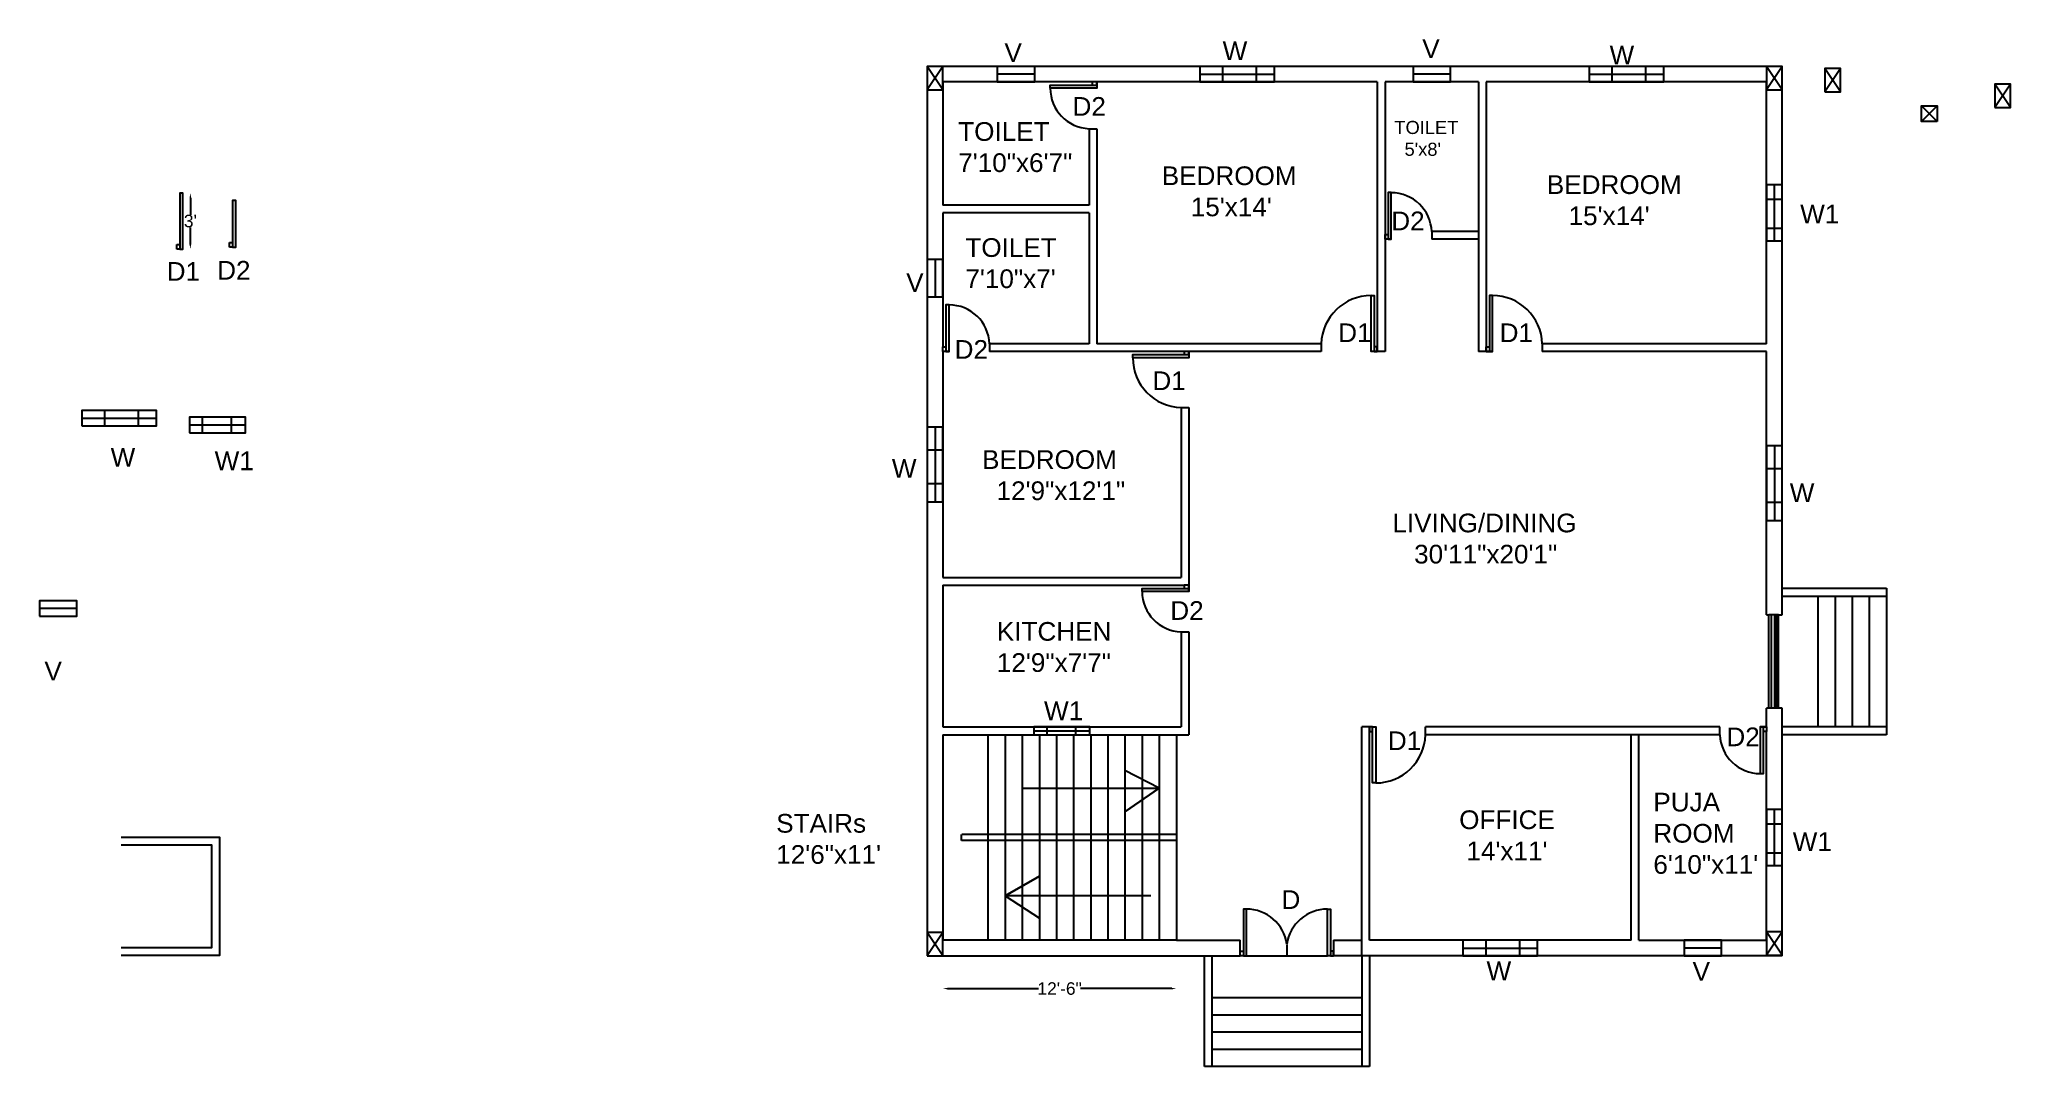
# Model space of a CAD drawing. Header units: inches. Extents: x 183 to 1449, y 154 to 814.
import ezdxf

# ---------------------------------------------------------------- set-up
doc = ezdxf.new("R2010")
doc.units = ezdxf.units.IN
doc.header["$MEASUREMENT"] = 0
for name, color, linetype in [('D', 70, 'Continuous'), ('D1', 50, 'Continuous'), ('D2', 130, 'Continuous'), ('V', 230, 'Continuous'), ('W', 30, 'Continuous'), ('W1', 20, 'Continuous')]:
    doc.layers.add(name, color=color, linetype=linetype)
doc.layers.add('Grill', color=7, linetype='Continuous', true_color=0x9aefc6)
doc.layers.add('Naming', color=7, linetype='Continuous', true_color=0x64c9b6)
doc.styles.get("Standard").update_dxf_attribs({"font": 'arial.ttf'})
doc.linetypes.add('ZIGZAG', pattern='A,0.0001,-0.2,[131,ltypeshp.shx,S=0.2,R=0,X=-0.2,Y=0],-0.4,[131,ltypeshp.shx,S=0.2,R=180,X=0.2,Y=0],-0.2', length=0.8001)
doc.dimstyles.get("Standard").update_dxf_attribs({"dimtxt": 8, "dimasz": 3, "dimexe": 0.18, "dimexo": 0.0625, "dimgap": 0.09, "dimtad": 0, "dimtih": 1, "dimtoh": 1, "dimdec": 0, "dimdsep": 46, "dimlunit": 3, "dimtxsty": 'Standard', "dimcen": 3, "dimse1": 1, "dimse2": 1, "dimadec": 0, "dimazin": 0, "dimtfac": 1, "dimtdec": 0, "dimtofl": 0, "dimtmove": 0, "dimatfit": 3, "dimfxl": 1, "dimtolj": 1, "dimtzin": 0, "dimarcsym": 0})

# ---------------------------------------------------------------- blocks, each defined once
blk = doc.blocks.new('*D1')
at = {"color": 0, "lineweight": -2, "transparency": 16777216}
for p, q in [((280.3, 712.2), (280.3, 701.3)), ((280.3, 682.2), (280.3, 693))]:
    blk.add_line(p, q, dxfattribs=at)
at = {"color": 0, "transparency": 16777216}
for points in [[(279.8, 712.2), (280.8, 712.2), (280.3, 715.2)], [(279.8, 682.2), (280.8, 682.2), (280.3, 679.2)]]:
    blk.add_solid(points, dxfattribs=at)
at = {"layer": 'Defpoints', "color": 0, "transparency": 16777216}
for p in [(275.5, 715.2), (275.5, 679.2), (280.3, 679.2)]:
    blk.add_point(p, dxfattribs=at)
at = {"color": 0, "transparency": 16777216, "insert": (280.3, 697.2), "char_height": 8, "attachment_point": 5}
blk.add_mtext("\\A1;3'", dxfattribs=at)
blk = doc.blocks.new('*D2')
at = {"color": 0, "lineweight": -2, "transparency": 16777216}
for p, q in [((766.5, 204.5), (825, 204.5)), ((910.5, 204.5), (851.9, 204.5))]:
    blk.add_line(p, q, dxfattribs=at)
at = {"color": 0, "transparency": 16777216}
for points in [[(766.5, 205), (766.5, 204), (763.5, 204.5)], [(910.5, 205), (910.5, 204), (913.5, 204.5)]]:
    blk.add_solid(points, dxfattribs=at)
at = {"layer": 'Defpoints', "color": 0, "transparency": 16777216}
for p in [(763.5, 235.5), (913.5, 235.5), (763.5, 204.5)]:
    blk.add_point(p, dxfattribs=at)
at = {"color": 0, "transparency": 16777216, "insert": (838.5, 204.5), "char_height": 8, "attachment_point": 5}
blk.add_mtext('\\A1;12\'-6"', dxfattribs=at)

msp = doc.modelspace()

# ---------------------------------------------------------------- linework, layer by layer
for p, q in [((1302.5, 796.5), (753.5, 796.5)), ((753.5, 796.5), (753.5, 225.5)), ((763.5, 786.5), (763.5, 707.5)), ((859.5, 786.5), (763.5, 786.5)), ((862.5, 786.5), (862.5, 782.5)), ((1042.5, 786.5), (862.5, 786.5)), ((1042.5, 786.5), (1042.5, 613.5)), ((1047.5, 786.5), (1047.5, 613.5)), ((1107.5, 786.5), (1047.5, 786.5)), ((1107.5, 786.5), (1107.5, 613.5)), ((1292.5, 786.5), (1112.5, 786.5)), ((1112.5, 786.5), (1112.5, 613.5)), ((1292.5, 618.5), (1292.5, 786.5)), ((1302.5, 444.5), (1302.5, 796.5)), ((857.5, 756.5), (857.5, 707.5)), ((857.5, 756.5), (862.5, 756.5)), ((862.5, 756.5), (862.5, 618.5)), ((857.5, 707.5), (763.5, 707.5)), ((857.5, 702.5), (763.5, 702.5)), ((763.5, 702.5), (763.5, 616.5)), ((857.5, 702.5), (857.5, 618.5)), ((1051.5, 685.5), (1047.5, 685.5)), ((1107.5, 690.5), (1077.5, 690.5)), ((1077.5, 690.5), (1077.5, 685.5)), ((1107.5, 685.5), (1077.5, 685.5)), ((763.5, 613.5), (763.5, 468.4)), ((767.5, 613.5), (763.5, 613.5)), ((857.5, 618.5), (793.5, 618.5)), ((793.5, 618.5), (793.5, 613.5)), ((918.5, 613.5), (793.5, 613.5)), ((1006.5, 618.5), (862.5, 618.5)), ((921.5, 613.5), (921.5, 609.5)), ((1006.5, 613.5), (921.5, 613.5)), ((1006.5, 618.5), (1006.5, 613.5)), ((1047.5, 613.5), (1038.5, 613.5)), ((1116.5, 613.5), (1107.5, 613.5)), ((1292.5, 618.5), (1148.5, 618.5)), ((1148.5, 618.5), (1148.5, 613.5)), ((1292.5, 613.5), (1148.5, 613.5)), ((1292.5, 444.5), (1292.5, 613.5)), ((916.5, 577.5), (916.5, 468.4)), ((916.5, 577.5), (921.5, 577.5)), ((921.5, 577.5), (921.5, 459.4)), ((763.5, 468.4), (916.5, 468.4)), ((763.5, 463.4), (918.5, 463.4)), ((763.5, 463.4), (763.5, 372.5)), ((1302.5, 461.5), (1369.5, 461.5)), ((1302.5, 444.5), (1302.5, 456.5)), ((1302.5, 456.5), (1369.5, 456.5)), ((1325.5, 456.5), (1325.5, 372.5)), ((1336.5, 456.5), (1336.5, 372.5)), ((1347.5, 456.5), (1347.5, 372.5)), ((1358.5, 456.5), (1358.5, 372.5)), ((1369.5, 461.5), (1369.5, 367.5)), ((1292.5, 444.5), (1293.9, 444.5)), ((1300.2, 444.5), (1302.5, 444.5)), ((916.5, 433.5), (916.5, 372.5)), ((916.5, 433.5), (921.5, 433.5)), ((921.5, 433.5), (921.5, 367.5)), ((1292.5, 372.5), (1292.5, 384.5)), ((1293.9, 384.5), (1292.5, 384.5)), ((1302.5, 384.5), (1300.2, 384.5)), ((1302.5, 225.5), (1302.5, 384.5)), ((1302.5, 372.5), (1302.5, 384.5)), ((763.5, 372.5), (916.5, 372.5)), ((763.5, 367.5), (921.5, 367.5)), ((763.5, 367.5), (763.5, 235.5)), ((792.5, 367.5), (792.5, 235.5)), ((803.5, 367.5), (803.5, 235.5)), ((814.5, 367.5), (814.5, 235.5)), ((825.5, 367.5), (825.5, 235.5)), ((836.5, 367.5), (836.5, 235.5)), ((847.5, 367.5), (847.5, 235.5)), ((858.5, 367.5), (858.5, 235.5)), ((869.5, 367.5), (869.5, 235.5)), ((880.5, 367.5), (880.5, 235.5)), ((891.5, 367.5), (891.5, 235.5)), ((902.5, 367.5), (902.5, 235.5)), ((913.5, 367.5), (913.5, 235.5)), ((1032.5, 225.5), (1032.5, 372.5)), ((1037.5, 372.5), (1032.5, 372.5)), ((1037.5, 235.5), (1037.5, 372.5)), ((1262.5, 372.5), (1073.5, 372.5)), ((1073.5, 367.5), (1073.5, 372.5)), ((1262.5, 367.5), (1073.5, 367.5)), ((1205.5, 235.5), (1205.5, 367.5)), ((1210.5, 235.5), (1210.5, 367.5)), ((1262.5, 367.5), (1262.5, 372.5)), ((1292.5, 372.5), (1288.5, 372.5)), ((1292.5, 235.5), (1292.5, 369.5)), ((1369.5, 372.5), (1302.5, 372.5)), ((1369.5, 367.5), (1302.5, 367.5)), ((902.5, 333.2), (880.5, 344.5)), ((814.5, 333.2), (814.5, 333.2)), ((814.5, 333.2), (902.5, 333.2)), ((902.5, 333.2), (880.5, 318)), ((880.5, 318), (902.5, 333.2)), ((775.6, 299.5), (775.6, 303.5)), ((792.5, 299.5), (775.6, 299.5)), ((792.5, 303.5), (775.7, 303.5)), ((913.5, 303.5), (792.5, 303.5)), ((913.5, 299.5), (792.5, 299.5)), ((803.5, 264), (825.5, 276.7)), ((825.5, 276.7), (803.5, 264)), ((897.1, 264), (803.5, 264)), ((803.5, 264), (825.5, 249.7)), ((913.5, 235.5), (763.5, 235.5)), ((913.5, 235.5), (954.5, 235.5)), ((954.5, 225.5), (954.5, 235.5)), ((1014.5, 235.5), (1032.5, 235.5)), ((1014.5, 235.5), (1014.5, 225.5)), ((1205.5, 235.5), (1037.5, 235.5)), ((1210.5, 235.5), (1292.5, 235.5)), ((753.5, 225.5), (954.5, 225.5)), ((931.5, 154.5), (931.5, 225.5)), ((936.5, 154.5), (936.5, 225.5)), ((1302.5, 225.5), (1014.5, 225.5)), ((1032.5, 225.5), (1032.5, 154.5)), ((1037.5, 225.5), (1037.5, 154.5)), ((1032.5, 198.5), (936.5, 198.5)), ((1032.5, 187.5), (936.5, 187.5)), ((1032.5, 176.5), (936.5, 176.5)), ((1032.5, 165.5), (936.5, 165.5)), ((1037.5, 154.5), (931.5, 154.5))]:
    msp.add_line(p, q)
at = {"color": 5}
for p, q in [((763.5, 781.5), (753.5, 796.5)), ((763.5, 796.5), (753.5, 781.5)), ((1302.5, 781.5), (1292.5, 796.5)), ((1302.5, 796.5), (1292.5, 781.5)), ((1339.9, 780.1), (1329.9, 795.1)), ((1339.9, 795.1), (1329.9, 780.1)), ((1449.2, 770.1), (1439.2, 785.1)), ((1449.2, 785.1), (1439.2, 770.1)), ((1302.5, 225.9), (1292.5, 240.9)), ((1302.5, 240.9), (1292.5, 225.9)), ((763.5, 225.5), (753.5, 240.5)), ((763.5, 240.5), (753.5, 225.5))]:
    msp.add_line(p, q, dxfattribs=at)
at = {"color": 1}
for p, q in [((1402, 771.2), (1392, 761.2)), ((1392, 771.2), (1402, 761.2))]:
    msp.add_line(p, q, dxfattribs=at)
at = {"linetype": 'ZIGZAG'}
msp.add_line((1295.4, 384.5), (1295.4, 384.5), dxfattribs=at)
at = {"color": 5}
for points in [[(753.5, 781.5), (763.5, 781.5), (763.5, 796.5), (753.5, 796.5)], [(1292.5, 781.5), (1302.5, 781.5), (1302.5, 796.5), (1292.5, 796.5)], [(1329.9, 780.1), (1339.9, 780.1), (1339.9, 795.1), (1329.9, 795.1)], [(1439.2, 770.1), (1449.2, 770.1), (1449.2, 785.1), (1439.2, 785.1)], [(1292.5, 225.9), (1302.5, 225.9), (1302.5, 240.9), (1292.5, 240.9)], [(753.5, 225.5), (763.5, 225.5), (763.5, 240.5), (753.5, 240.5)]]:
    msp.add_lwpolyline(points, close=True, dxfattribs=at)
at = {"color": 1}
msp.add_lwpolyline([(1402, 761.2), (1392, 761.2), (1392, 771.2), (1402, 771.2)], close=True, dxfattribs=at)
for points in [[(235.9, 301.7), (298.9, 301.7), (298.9, 225.7), (235.9, 225.7)], [(235.9, 296.7), (293.9, 296.7), (293.9, 230.7), (235.9, 230.7)]]:
    msp.add_lwpolyline(points)
at = {"layer": 'D'}
for p, q in [((954.5, 225.5), (954.5, 228.5)), ((954.5, 228.5), (956.5, 228.5)), ((984.5, 232.9), (984.5, 225.5)), ((1014.5, 228.5), (1012.5, 228.5)), ((1014.5, 225.5), (1014.5, 228.5)), ((956.5, 225.5), (954.5, 225.5)), ((958.5, 225.5), (1010.5, 225.5)), ((1012.5, 225.5), (1014.5, 225.5))]:
    msp.add_line(p, q, dxfattribs=at)
for points in [[(956.5, 225.5), (958.5, 225.5), (958.5, 255.5), (956.5, 255.5)], [(1012.5, 225.5), (1010.5, 225.5), (1010.5, 255.5), (1012.5, 255.5)]]:
    msp.add_lwpolyline(points, close=True, dxfattribs=at)
for centre, start, end in [((958.5, 229.2), 8.1712, 90), ((1010.5, 229.2), 90, 171.8288)]:
    msp.add_arc(centre, 26.3, start, end, dxfattribs=at)
at = {"layer": 'D1'}
for p, q in [((271.5, 679.2), (271.5, 682.2)), ((271.5, 682.2), (273.5, 682.2)), ((273.5, 679.2), (271.5, 679.2)), ((921.5, 613.5), (918.5, 613.5)), ((918.5, 613.5), (918.5, 611.5)), ((921.5, 611.5), (921.5, 613.5)), ((1042.5, 616.5), (1040.5, 616.5)), ((1040.5, 613.5), (1042.5, 613.5)), ((1042.5, 613.5), (1042.5, 616.5)), ((1112.5, 613.5), (1112.5, 616.5)), ((1112.5, 616.5), (1114.5, 616.5)), ((1112.5, 613.5), (1114.5, 613.5)), ((1037.5, 372.5), (1037.5, 369.5)), ((1039.5, 372.5), (1037.5, 372.5)), ((1037.5, 369.5), (1039.5, 369.5))]:
    msp.add_line(p, q, dxfattribs=at)
for points in [[(273.5, 679.2), (275.5, 679.2), (275.5, 715.2), (273.5, 715.2)], [(1040.5, 613.5), (1038.5, 613.5), (1038.5, 649.5), (1040.5, 649.5)], [(1114.5, 613.5), (1116.5, 613.5), (1116.5, 649.5), (1114.5, 649.5)], [(921.5, 611.5), (921.5, 609.5), (885.5, 609.5), (885.5, 611.5)], [(1039.5, 372.5), (1041.5, 372.5), (1041.5, 336.5), (1039.5, 336.5)]]:
    msp.add_lwpolyline(points, close=True, dxfattribs=at)
for centre, start, end in [((1038.5, 617.4), 90, 178.1812), ((1116.5, 617.4), 1.8188, 90), ((917.5, 609.5), 180, 268.1812), ((1041.5, 368.5), 270, 358.1812)]:
    msp.add_arc(centre, 32, start, end, dxfattribs=at)
at = {"layer": 'D2'}
for p, q in [((862.5, 786.5), (859.5, 786.5)), ((859.5, 786.5), (859.5, 784.5)), ((862.5, 784.5), (862.5, 786.5)), ((1047.5, 685.5), (1047.5, 688.5)), ((1047.5, 688.5), (1049.5, 688.5)), ((1049.5, 685.5), (1047.5, 685.5)), ((305.4, 680.4), (305.4, 683.4)), ((305.4, 683.4), (307.4, 683.4)), ((307.4, 680.4), (305.4, 680.4)), ((763.5, 613.5), (763.5, 616.5)), ((763.5, 616.5), (765.5, 616.5)), ((765.5, 613.5), (763.5, 613.5)), ((921.5, 463.4), (918.5, 463.4)), ((918.5, 463.4), (918.5, 461.4)), ((921.5, 459.4), (921.5, 463.4)), ((1288.5, 372.5), (1292.5, 372.5)), ((1292.5, 369.5), (1290.5, 369.5)), ((1292.5, 372.5), (1292.5, 369.5))]:
    msp.add_line(p, q, dxfattribs=at)
for points in [[(862.5, 784.5), (862.5, 782.5), (832.5, 782.5), (832.5, 784.5)], [(307.4, 680.4), (309.4, 680.4), (309.4, 710.4), (307.4, 710.4)], [(1049.5, 685.5), (1051.5, 685.5), (1051.5, 715.5), (1049.5, 715.5)], [(765.5, 613.5), (767.5, 613.5), (767.5, 643.5), (765.5, 643.5)], [(921.5, 461.4), (921.5, 459.4), (891.5, 459.4), (891.5, 461.4)], [(1290.5, 372.5), (1288.5, 372.5), (1288.5, 342.5), (1290.5, 342.5)]]:
    msp.add_lwpolyline(points, close=True, dxfattribs=at)
for centre, radius, start, end in [((858.5, 782.5), 26, 180, 267.7534), ((1051.5, 689.4), 26, 2.2466, 90), ((767.5, 617.4), 26, 2.2466, 90), ((917.4, 459.4), 25.9, 180, 267.9513), ((1288.5, 368.5), 26, 182.2466, 270)]:
    msp.add_arc(centre, radius, start, end, dxfattribs=at)
at = {"layer": 'Grill'}
for p, q in [((1293.9, 384.5), (1293.9, 444.5)), ((1300.2, 444.5), (1293.9, 444.5)), ((1295.4, 444.5), (1295.4, 384.5)), ((1298.6, 444.5), (1298.6, 384.5)), ((1300.2, 384.5), (1300.2, 444.5)), ((1300.2, 384.5), (1293.9, 384.5))]:
    msp.add_line(p, q, dxfattribs=at)
at = {"layer": 'Grill', "linetype": 'ZIGZAG', "ltscale": 6}
msp.add_line((1297.5, 444.5), (1297.5, 384.5), dxfattribs=at)
at = {"layer": 'V'}
for p, q in [((822.5, 791.5), (798.5, 791.5)), ((1089.5, 791.5), (1065.5, 791.5)), ((758.5, 672.5), (758.5, 648.5)), ((207.4, 448.5), (183.4, 448.5)), ((1263.5, 230.5), (1239.5, 230.5))]:
    msp.add_line(p, q, dxfattribs=at)
for points in [[(798.5, 786.5), (822.5, 786.5), (822.5, 796.5), (798.5, 796.5)], [(1065.5, 786.5), (1089.5, 786.5), (1089.5, 796.5), (1065.5, 796.5)], [(763.5, 648.5), (763.5, 672.5), (753.5, 672.5), (753.5, 648.5)], [(183.4, 443.5), (207.4, 443.5), (207.4, 453.5), (183.4, 453.5)], [(1239.5, 225.5), (1263.5, 225.5), (1263.5, 235.5), (1239.5, 235.5)]]:
    msp.add_lwpolyline(points, close=True, dxfattribs=at)
at = {"layer": 'W'}
for p, q in [((928.5, 791.5), (976.5, 791.5)), ((943.2, 796.5), (943.2, 786.5)), ((964.8, 796.5), (964.8, 786.5)), ((1178.5, 791.5), (1226.5, 791.5)), ((1193.2, 796.5), (1193.2, 786.5)), ((1214.8, 796.5), (1214.8, 786.5)), ((210.5, 570.7), (258.5, 570.7)), ((225.2, 575.7), (225.2, 565.7)), ((246.8, 575.7), (246.8, 565.7)), ((758.5, 564.9), (758.5, 516.9)), ((763.5, 550.1), (753.5, 550.1)), ((1297.5, 553), (1297.5, 505)), ((1302.5, 538.2), (1292.5, 538.2)), ((763.5, 528.5), (753.5, 528.5)), ((1302.5, 516.6), (1292.5, 516.6)), ((1097.5, 230.5), (1145.5, 230.5)), ((1112.2, 235.5), (1112.2, 225.5)), ((1133.8, 235.5), (1133.8, 225.5))]:
    msp.add_line(p, q, dxfattribs=at)
for points in [[(928.5, 786.5), (976.5, 786.5), (976.5, 796.5), (928.5, 796.5)], [(1178.5, 786.5), (1226.5, 786.5), (1226.5, 796.5), (1178.5, 796.5)], [(210.5, 565.7), (258.5, 565.7), (258.5, 575.7), (210.5, 575.7)], [(753.5, 564.9), (753.5, 516.9), (763.5, 516.9), (763.5, 564.9)], [(1292.5, 553), (1292.5, 505), (1302.5, 505), (1302.5, 553)], [(1097.5, 225.5), (1145.5, 225.5), (1145.5, 235.5), (1097.5, 235.5)]]:
    msp.add_lwpolyline(points, close=True, dxfattribs=at)
at = {"layer": 'W1'}
for p, q in [((1292.5, 711.3), (1302.5, 711.3)), ((1297.5, 684.5), (1297.5, 720.5)), ((1292.5, 692.7), (1302.5, 692.7)), ((287.9, 571.3), (287.9, 561.3)), ((306.5, 571.3), (306.5, 561.3)), ((279.7, 566.3), (315.7, 566.3)), ((822, 370), (858, 370)), ((822, 367.5), (858, 367.5)), ((830.2, 372.5), (830.2, 367.5)), ((848.8, 372.5), (848.8, 367.5)), ((1297.5, 283.5), (1297.5, 319.5)), ((1292.5, 310.3), (1302.5, 310.3)), ((1292.5, 291.7), (1302.5, 291.7))]:
    msp.add_line(p, q, dxfattribs=at)
for points in [[(1302.5, 684.5), (1302.5, 720.5), (1292.5, 720.5), (1292.5, 684.5)], [(279.7, 561.3), (315.7, 561.3), (315.7, 571.3), (279.7, 571.3)], [(1302.5, 283.5), (1302.5, 319.5), (1292.5, 319.5), (1292.5, 283.5)]]:
    msp.add_lwpolyline(points, close=True, dxfattribs=at)
msp.add_lwpolyline([(858, 367.5), (858, 372.5), (822, 372.5), (822, 367.5)], dxfattribs=at)

# ---------------------------------------------------------------- texts
at = {"layer": 'D', "insert": (981, 267.6), "char_height": 12, "attachment_point": 1}
msp.add_mtext_dynamic_manual_height_columns('D', width=956.387, gutter_width=60, heights=[0], dxfattribs=at)
at = {"layer": 'D1', "char_height": 12, "attachment_point": 1}
for insert in [(265.1, 670.9), (1017.4, 631.5), (1121.1, 631.5), (898.1, 600.7), (1049.3, 369.6)]:
    msp.add_mtext_dynamic_manual_height_columns('D1', width=956.387, gutter_width=60, heights=[0], dxfattribs=dict(at, insert=insert))
at = {"layer": 'D2', "char_height": 12, "attachment_point": 1}
for insert in [(846.8, 776.8), (1051.5, 703.3), (297.5, 671.6), (771.1, 620.8), (909.6, 453.2), (1266.7, 372.1)]:
    msp.add_mtext_dynamic_manual_height_columns('D2', width=956.387, gutter_width=60, heights=[0], dxfattribs=dict(at, insert=insert))
at = {"layer": 'Naming', "attachment_point": 1}
for s, width, gutter_width, insert, char_height in [('TOILET\\P7\'10"x6\'7"', 956.387, 60, (773.4, 760.7), 12), ("TOILET\\P  5'x8'", 669.471, 42, (1053.5, 761.5), 8.4), ("BEDROOM\\P    15'x14'", 956.387, 60, (904.1, 732.3), 12), ("BEDROOM\\P   15'x14'", 956.387, 60, (1151.4, 726.6), 12), ('TOILET\\P7\'10"x7\'', 956.387, 60, (778, 686.2), 12), ('BEDROOM\\P  12\'9"x12\'1"', 956.387, 60, (788.7, 550.1), 12), ('LIVING/DINING\\P   30\'11"x20\'1"', 956.387, 60, (1052.2, 509.4), 12), ('KITCHEN\\P12\'9"x7\'7"', 956.387, 60, (798.2, 439.8), 12), ('PUJA\\PROOM\\P6\'10"x11\'', 956.387, 60, (1219.8, 330.2), 12), ('STAIRs\\P12\'6"x11\'', 956.387, 60, (656.5, 316.6), 12), ("OFFICE\\P 14'x11'", 956.387, 60, (1095.1, 318.9), 12)]:
    msp.add_mtext_dynamic_manual_height_columns(s, width=width, gutter_width=gutter_width, heights=[0], dxfattribs=dict(at, insert=insert, char_height=char_height))
at = {"layer": 'V', "char_height": 12, "attachment_point": 1}
for insert in [(803.1, 811.3), (1071.4, 813.8), (740, 663.7), (186.6, 414.3), (1245, 221.5)]:
    msp.add_mtext_dynamic_manual_height_columns('V', width=956.387, gutter_width=60, heights=[0], dxfattribs=dict(at, insert=insert))
at = {"layer": 'W', "char_height": 12, "attachment_point": 1}
for insert in [(943.2, 812.5), (1191.7, 809.9), (229.1, 551.6), (730.8, 544.4), (1307.4, 528.8), (1112.7, 221.9)]:
    msp.add_mtext_dynamic_manual_height_columns('W', width=956.387, gutter_width=60, heights=[0], dxfattribs=dict(at, insert=insert))
at = {"layer": 'W1', "char_height": 12, "attachment_point": 1}
for insert in [(1314.1, 707.7), (295.9, 549.3), (828.5, 388.8), (1309.3, 304.9)]:
    msp.add_mtext_dynamic_manual_height_columns('W1', width=956.387, gutter_width=60, heights=[0], dxfattribs=dict(at, insert=insert))

# ---------------------------------------------------------------- dimensions: what is measured, and where the dimension line sits
dim = msp.add_linear_dim(base=(280.3, 679.2), p1=(275.5, 715.2), p2=(275.5, 679.2), angle=90, dimstyle='Standard')
dim.commit()
dim.dimension.update_dxf_attribs({"geometry": '*D1', "text_midpoint": (280.3, 697.2)})
dim = msp.add_linear_dim(base=(763.5, 204.5), p1=(913.5, 235.5), p2=(763.5, 235.5), dimstyle='Standard')
dim.commit()
dim.dimension.update_dxf_attribs({"geometry": '*D2', "text_midpoint": (838.5, 204.5)})

doc.saveas('drawing.dxf')
